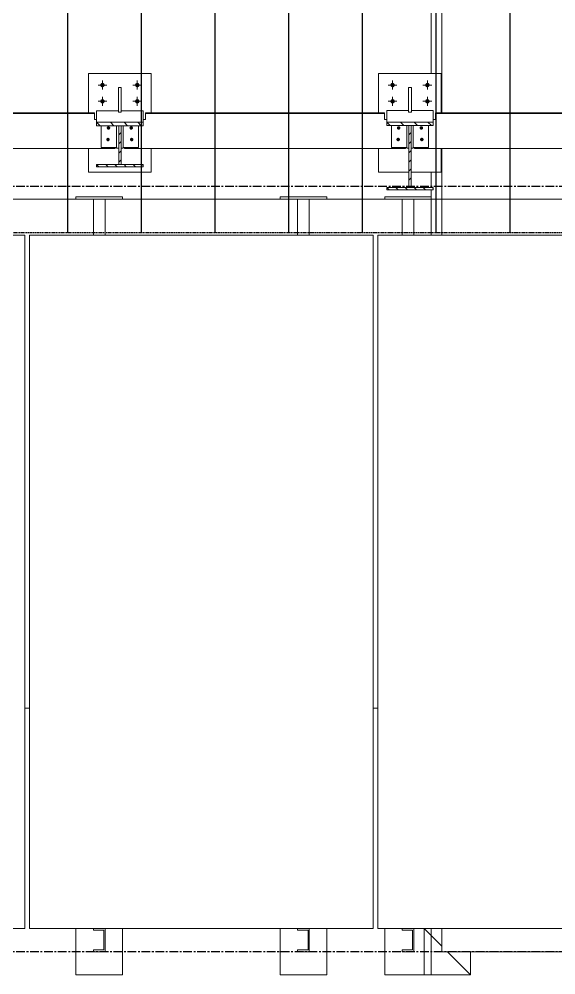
# Model space of a CAD drawing. Header units: millimetres. Extents: x -153298 to 620751, y -313239 to 250031.
# Drawn here: x 37573 to 39885, y -123305 to -119183 of the extents above; entities that cross this region are included whole.
import ezdxf

# ---------------------------------------------------------------- set-up
doc = ezdxf.new("R2010")
doc.units = ezdxf.units.MM
for name, pattern in [('CENTER', [2, 1.25, -0.25, 0.25, -0.25]), ('HIDDEN', [0.375, 0.25, -0.125]), ('XKITLINE00', [0])]:
    doc.linetypes.add(name, pattern=pattern)
doc.layers.add('Bolt', color=7, linetype='Continuous', lineweight=0)
doc.layers.add('Part', color=7, linetype='Continuous', lineweight=0)
doc.layers.add('HATCH', color=7, linetype='Continuous')

# ---------------------------------------------------------------- blocks, each defined once
blk = doc.blocks.new('*A173172')
at = {"layer": 'Part', "color": 7, "linetype": 'XKITLINE00', "lineweight": 0}
for p, q in [((354.570077, -21.082831), (354.449912, -20.962666)), ((355.042187, -21.082831), (354.922023, -20.962666)), ((355.514298, -21.082831), (355.394133, -20.962666)), ((355.986408, -21.082831), (355.866244, -20.962666))]:
    blk.add_line(p, q, dxfattribs=at)
blk = doc.blocks.new('*A174173')
at = {"layer": 'Part', "color": 7, "linetype": 'XKITLINE00', "lineweight": 0}
for p, q in [((354.529912, -22.505436), (354.449912, -22.425436)), ((354.844221, -22.505436), (354.764221, -22.425436)), ((355.15853, -22.505436), (355.07853, -22.425436)), ((355.472839, -22.505436), (355.392839, -22.425436)), ((355.787148, -22.505436), (355.707148, -22.425436)), ((356.049912, -22.453891), (356.021457, -22.425436))]:
    blk.add_line(p, q, dxfattribs=at)
blk = doc.blocks.new('*A175174')
at = {"layer": 'Part', "color": 7, "linetype": 'XKITLINE00', "lineweight": 0}
for p, q in [((355.209912, -21.397136), (355.289912, -21.317136)), ((355.209912, -21.711445), (355.289912, -21.631445)), ((355.209912, -22.025754), (355.289912, -21.945754)), ((355.209912, -22.340063), (355.289912, -22.260063))]:
    blk.add_line(p, q, dxfattribs=at)
blk = doc.blocks.new('*A186185')
at = {"layer": 'Part', "color": 7, "linetype": 'XKITLINE00', "lineweight": 0}
for p, q in [((364.570077, -21.078283), (364.449912, -20.958118)), ((365.042187, -21.078283), (364.922023, -20.958118)), ((365.514298, -21.078283), (365.394133, -20.958118)), ((365.986408, -21.078283), (365.866244, -20.958118))]:
    blk.add_line(p, q, dxfattribs=at)
blk = doc.blocks.new('*A187186')
at = {"layer": 'Part', "color": 7, "linetype": 'XKITLINE00', "lineweight": 0}
for p, q in [((364.529912, -23.297436), (364.449912, -23.217436)), ((364.844221, -23.297436), (364.764221, -23.217436)), ((365.15853, -23.297436), (365.07853, -23.217436)), ((365.472839, -23.297436), (365.392839, -23.217436)), ((365.787148, -23.297436), (365.707148, -23.217436)), ((366.049912, -23.245891), (366.021457, -23.217436))]:
    blk.add_line(p, q, dxfattribs=at)
blk = doc.blocks.new('*A188187')
at = {"layer": 'Part', "color": 7, "linetype": 'XKITLINE00', "lineweight": 0}
for p, q in [((365.209912, -21.392591), (365.289912, -21.312591)), ((365.209912, -21.7069), (365.289912, -21.6269)), ((365.209912, -22.021209), (365.289912, -21.941209)), ((365.209912, -22.335517), (365.289912, -22.255517)), ((365.209912, -22.649826), (365.289912, -22.569826)), ((365.209912, -22.964135), (365.289912, -22.884135)), ((365.27092, -23.217436), (365.289912, -23.198444))]:
    blk.add_line(p, q, dxfattribs=at)
blk = doc.blocks.new('*A12941259')
at = {"layer": 'Part', "color": 7, "linetype": 'XKITLINE00', "lineweight": 0}
for p, q in [((351.977912, -41.177455), (352.137912, -41.177455)), ((363.977912, -41.177455), (364.137912, -41.177455)), ((365.737912, -48.777455), (366.347884, -49.387427)), ((365.737912, -50.377455), (365.737912, -48.777455)), ((366.537912, -49.577455), (367.337912, -50.377455)), ((367.337912, -50.377455), (367.337912, -49.577455)), ((367.337912, -50.377455), (365.737912, -50.377455))]:
    blk.add_line(p, q, dxfattribs=at)
blk = doc.blocks.new('*A13131273')
at = {"layer": 'Part', "color": 7, "linetype": 'XKITLINE00', "lineweight": 0}
for p, q in [((350.977912, -23.617455), (354.337912, -23.617455)), ((354.737912, -23.617455), (361.377912, -23.617455)), ((361.777912, -23.617455), (364.977912, -23.617455)), ((365.377912, -23.617455), (373.377912, -23.617455))]:
    blk.add_line(p, q, dxfattribs=at)
blk = doc.blocks.new('*A13431303')
at = {"layer": 'Part', "color": 7, "linetype": 'XKITLINE00', "lineweight": 0}
for p, q in [((366.347884, -20.634477), (366.347884, 40.022545)), ((366.347884, -24.857455), (366.347884, -21.864234)), ((366.347884, -49.577455), (366.347884, -48.777455)), ((366.347884, -49.577455), (371.147884, -49.577455))]:
    blk.add_line(p, q, dxfattribs=at)
blk = doc.blocks.new('*A13501309')
at = {"layer": 'Part', "color": 7, "linetype": 'XKITLINE00', "lineweight": 0}
for p, q in [((365.977888, -19.280042), (365.977888, 40.022545)), ((365.977888, -23.217436), (365.977888, -22.680042)), ((365.977888, -24.857455), (365.977888, -23.297436))]:
    blk.add_line(p, q, dxfattribs=at)
blk = doc.blocks.new('*A13691328')
at = {"layer": 'Part', "color": 7, "linetype": 'XKITLINE00', "lineweight": 0}
for p, q in [((375.177912, -20.634477), (366.129912, -20.634477)), ((366.129912, -20.634477), (366.129912, -20.865605)), ((366.129912, -20.665879), (375.177912, -20.665879)), ((375.177912, -20.634477), (375.177912, -20.865605)), ((366.049912, -20.862883), (366.129912, -20.862883)), ((366.049912, -20.865605), (366.129912, -20.865605)), ((375.177912, -20.862883), (375.257912, -20.862883)), ((375.177912, -20.865605), (375.257912, -20.865605)), ((365.409883, -21.864234), (365.409883, -21.828163)), ((365.409883, -21.864234), (375.897912, -21.864234)), ((375.897912, -21.864234), (375.897912, -21.828163))]:
    blk.add_line(p, q, dxfattribs=at)
blk = doc.blocks.new('*A13701329')
at = {"layer": 'Part', "color": 7, "linetype": 'XKITLINE00', "lineweight": 0}
for p, q in [((364.369912, -20.634477), (356.129912, -20.634477)), ((356.129912, -20.634477), (356.129912, -20.865605)), ((356.129912, -20.665879), (364.369912, -20.665879)), ((364.369912, -20.634477), (364.369912, -20.865605)), ((356.049912, -20.862883), (356.129912, -20.862883)), ((356.049912, -20.865605), (356.129912, -20.865605)), ((364.369912, -20.862883), (364.449912, -20.862883)), ((364.369912, -20.865605), (364.449912, -20.865605)), ((355.409883, -21.864234), (355.409883, -21.828163)), ((355.409883, -21.864234), (365.089912, -21.864234)), ((365.089912, -21.864234), (365.089912, -21.828163))]:
    blk.add_line(p, q, dxfattribs=at)
blk = doc.blocks.new('*A13711330')
at = {"layer": 'Part', "color": 7, "linetype": 'XKITLINE00', "lineweight": 0}
for p, q in [((364.16988, -19.280042), (366.32988, -19.280042)), ((364.16988, -20.634477), (364.16988, -19.280042)), ((366.32988, -20.634477), (366.32988, -19.280042)), ((364.16988, -22.680042), (364.16988, -21.864234)), ((366.32988, -22.680042), (366.32988, -21.864234)), ((364.16988, -22.680042), (365.209912, -22.680042)), ((365.289912, -22.680042), (366.32988, -22.680042))]:
    blk.add_line(p, q, dxfattribs=at)
blk = doc.blocks.new('*A13721331')
at = {"layer": 'Part', "color": 7, "linetype": 'XKITLINE00', "lineweight": 0}
for p, q in [((360.777912, -23.617455), (360.777912, -23.537455)), ((360.777912, -23.537455), (362.377912, -23.537455)), ((360.777912, -23.617455), (361.377912, -23.617455)), ((361.777912, -23.617455), (362.377912, -23.617455)), ((362.377912, -23.617455), (362.377912, -23.537455))]:
    blk.add_line(p, q, dxfattribs=at)
blk = doc.blocks.new('*A13731332')
at = {"layer": 'Part', "color": 7, "linetype": 'XKITLINE00', "lineweight": 0}
for p, q in [((365.377912, -23.617455), (364.977912, -23.617455)), ((364.977912, -23.617455), (364.977912, -24.857455)), ((365.377912, -24.857455), (365.377912, -23.617455))]:
    blk.add_line(p, q, dxfattribs=at)
blk = doc.blocks.new('*A13741333')
at = {"layer": 'Part', "color": 7, "linetype": 'XKITLINE00', "lineweight": 0}
for p, q in [((364.377912, -23.617455), (364.377912, -23.537455)), ((364.377912, -23.537455), (365.977912, -23.537455)), ((364.377912, -23.617455), (364.977912, -23.617455)), ((365.377912, -23.617455), (365.977912, -23.617455)), ((365.977912, -23.617455), (365.977912, -23.537455))]:
    blk.add_line(p, q, dxfattribs=at)
blk = doc.blocks.new('*A13751334')
at = {"layer": 'Bolt'}
for points in [[(365.648, -21.1), (365.654, -21.1), (365.659, -21.102), (365.665, -21.104), (365.67, -21.106), (365.675, -21.109), (365.68, -21.113), (365.684, -21.117), (365.688, -21.121), (365.692, -21.126), (365.695, -21.131), (365.697, -21.136), (365.699, -21.142), (365.701, -21.147), (365.702, -21.153), (365.702, -21.159), (365.702, -21.165), (365.701, -21.171), (365.699, -21.177), (365.697, -21.182), (365.695, -21.187), (365.692, -21.192), (365.688, -21.197), (365.684, -21.202), (365.68, -21.205), (365.675, -21.209), (365.67, -21.212), (365.665, -21.215), (365.659, -21.217), (365.654, -21.218), (365.648, -21.219), (365.642, -21.219), (365.636, -21.219), (365.63, -21.218), (365.624, -21.217), (365.619, -21.215), (365.614, -21.212), (365.609, -21.209), (365.604, -21.205), (365.599, -21.202), (365.595, -21.197), (365.592, -21.192), (365.589, -21.187), (365.586, -21.182), (365.584, -21.177), (365.583, -21.171), (365.582, -21.165), (365.582, -21.159), (365.582, -21.153), (365.583, -21.147), (365.584, -21.142), (365.586, -21.136), (365.589, -21.131), (365.592, -21.126), (365.595, -21.121), (365.599, -21.117), (365.604, -21.113), (365.609, -21.109), (365.614, -21.106), (365.619, -21.104), (365.624, -21.102), (365.63, -21.1), (365.636, -21.1), (365.642, -21.099)], [(365.664, -21.499), (365.67, -21.5), (365.676, -21.501), (365.681, -21.503), (365.687, -21.505), (365.692, -21.508), (365.696, -21.512), (365.701, -21.516), (365.705, -21.52), (365.708, -21.525), (365.711, -21.53), (365.714, -21.535), (365.716, -21.541), (365.717, -21.547), (365.718, -21.552), (365.718, -21.558), (365.718, -21.564), (365.717, -21.57), (365.716, -21.576), (365.714, -21.581), (365.711, -21.587), (365.708, -21.592), (365.705, -21.596), (365.701, -21.601), (365.696, -21.605), (365.692, -21.608), (365.687, -21.611), (365.681, -21.614), (365.676, -21.616), (365.67, -21.617), (365.664, -21.618), (365.658, -21.618), (365.653, -21.618), (365.647, -21.617), (365.641, -21.616), (365.635, -21.614), (365.63, -21.611), (365.625, -21.608), (365.62, -21.605), (365.616, -21.601), (365.612, -21.596), (365.609, -21.592), (365.605, -21.587), (365.603, -21.581), (365.601, -21.576), (365.6, -21.57), (365.599, -21.564), (365.598, -21.558), (365.599, -21.552), (365.6, -21.547), (365.601, -21.541), (365.603, -21.535), (365.605, -21.53), (365.609, -21.525), (365.612, -21.52), (365.616, -21.516), (365.62, -21.512), (365.625, -21.508), (365.63, -21.505), (365.635, -21.503), (365.641, -21.501), (365.647, -21.5), (365.653, -21.499), (365.658, -21.498)]]:
    blk.add_hatch(color=7, dxfattribs=at).paths.add_polyline_path(points, flags=17)
at = {"layer": 'Bolt', "color": 7, "linetype": 'XKITLINE00', "lineweight": 0}
for p, q in [((365.642, -21.162), (365.642, -21.143)), ((365.658, -21.562), (365.658, -21.542))]:
    blk.add_line(p, q, dxfattribs=at)
blk = doc.blocks.new('*A13761335')
at = {"layer": 'Bolt'}
for points in [[(364.864, -21.1), (364.87, -21.1), (364.875, -21.102), (364.881, -21.104), (364.886, -21.106), (364.891, -21.109), (364.896, -21.113), (364.9, -21.117), (364.904, -21.121), (364.908, -21.126), (364.911, -21.131), (364.913, -21.136), (364.915, -21.142), (364.917, -21.147), (364.918, -21.153), (364.918, -21.159), (364.918, -21.165), (364.917, -21.171), (364.915, -21.177), (364.913, -21.182), (364.911, -21.187), (364.908, -21.192), (364.904, -21.197), (364.9, -21.202), (364.896, -21.205), (364.891, -21.209), (364.886, -21.212), (364.881, -21.215), (364.875, -21.217), (364.87, -21.218), (364.864, -21.219), (364.858, -21.219), (364.852, -21.219), (364.846, -21.218), (364.841, -21.217), (364.835, -21.215), (364.83, -21.212), (364.825, -21.209), (364.82, -21.205), (364.816, -21.202), (364.812, -21.197), (364.808, -21.192), (364.805, -21.187), (364.803, -21.182), (364.801, -21.177), (364.799, -21.171), (364.798, -21.165), (364.798, -21.159), (364.798, -21.153), (364.799, -21.147), (364.801, -21.142), (364.803, -21.136), (364.805, -21.131), (364.808, -21.126), (364.812, -21.121), (364.816, -21.117), (364.82, -21.113), (364.825, -21.109), (364.83, -21.106), (364.835, -21.104), (364.841, -21.102), (364.846, -21.1), (364.852, -21.1), (364.858, -21.099)], [(364.847, -21.499), (364.853, -21.5), (364.859, -21.501), (364.864, -21.503), (364.87, -21.505), (364.875, -21.508), (364.879, -21.512), (364.884, -21.516), (364.888, -21.52), (364.891, -21.525), (364.894, -21.53), (364.897, -21.535), (364.899, -21.541), (364.9, -21.547), (364.901, -21.552), (364.901, -21.558), (364.901, -21.564), (364.9, -21.57), (364.899, -21.576), (364.897, -21.581), (364.894, -21.587), (364.891, -21.592), (364.888, -21.596), (364.884, -21.601), (364.879, -21.605), (364.875, -21.608), (364.87, -21.611), (364.864, -21.614), (364.859, -21.616), (364.853, -21.617), (364.847, -21.618), (364.841, -21.618), (364.836, -21.618), (364.83, -21.617), (364.824, -21.616), (364.818, -21.614), (364.813, -21.611), (364.808, -21.608), (364.803, -21.605), (364.799, -21.601), (364.795, -21.596), (364.792, -21.592), (364.788, -21.587), (364.786, -21.581), (364.784, -21.576), (364.783, -21.57), (364.782, -21.564), (364.781, -21.558), (364.782, -21.552), (364.783, -21.547), (364.784, -21.541), (364.786, -21.535), (364.788, -21.53), (364.792, -21.525), (364.795, -21.52), (364.799, -21.516), (364.803, -21.512), (364.808, -21.508), (364.813, -21.505), (364.818, -21.503), (364.824, -21.501), (364.83, -21.5), (364.836, -21.499), (364.841, -21.498)]]:
    blk.add_hatch(color=7, dxfattribs=at).paths.add_polyline_path(points, flags=17)
at = {"layer": 'Bolt', "color": 7, "linetype": 'XKITLINE00', "lineweight": 0}
for p, q in [((364.858, -21.161), (364.858, -21.141)), ((364.841, -21.56), (364.841, -21.54))]:
    blk.add_line(p, q, dxfattribs=at)
blk = doc.blocks.new('*A13771336')
at = {"layer": 'Part', "color": 7, "linetype": 'XKITLINE00', "lineweight": 0}
for p, q in [((365.361912, -21.855796), (365.361912, -21.078283)), ((365.889912, -21.828163), (365.889912, -21.078283)), ((365.289912, -21.855796), (365.361912, -21.855796)), ((365.361912, -21.828163), (365.889912, -21.828163))]:
    blk.add_line(p, q, dxfattribs=at)
blk = doc.blocks.new('*A13781337')
at = {"layer": 'Part', "color": 7, "linetype": 'XKITLINE00', "lineweight": 0}
for p, q in [((364.609902, -21.078283), (364.609902, -21.828163)), ((365.137902, -21.078283), (365.137902, -21.855796)), ((364.609902, -21.828163), (365.137902, -21.828163)), ((365.137902, -21.855796), (365.209902, -21.855796))]:
    blk.add_line(p, q, dxfattribs=at)
blk = doc.blocks.new('*A13791338')
at = {"layer": 'Part', "color": 7, "linetype": 'XKITLINE00', "lineweight": 0}
for p, q in [((365.297912, -19.760081), (365.201912, -19.760081)), ((365.201912, -20.611492), (365.201912, -19.760081)), ((365.297912, -20.611492), (365.297912, -19.760081)), ((365.297912, -20.611492), (365.201912, -20.611492))]:
    blk.add_line(p, q, dxfattribs=at)
blk = doc.blocks.new('*A13801339')
at = {"layer": 'Bolt'}
for points in [[(364.574, -19.673), (364.575, -19.665), (364.577, -19.658), (364.58, -19.651), (364.583, -19.644), (364.587, -19.638), (364.591, -19.632), (364.596, -19.626), (364.602, -19.621), (364.608, -19.617), (364.614, -19.613), (364.621, -19.61), (364.628, -19.607), (364.635, -19.606), (364.642, -19.604), (364.65, -19.604), (364.657, -19.604), (364.665, -19.606), (364.672, -19.607), (364.679, -19.61), (364.686, -19.613), (364.692, -19.617), (364.698, -19.621), (364.704, -19.626), (364.709, -19.632), (364.713, -19.638), (364.717, -19.644), (364.72, -19.651), (364.723, -19.658), (364.724, -19.665), (364.726, -19.673), (364.726, -19.68), (364.726, -19.687), (364.724, -19.695), (364.723, -19.702), (364.72, -19.709), (364.717, -19.716), (364.713, -19.722), (364.709, -19.728), (364.704, -19.734), (364.698, -19.739), (364.692, -19.743), (364.686, -19.747), (364.679, -19.75), (364.672, -19.753), (364.665, -19.755), (364.657, -19.756), (364.65, -19.756), (364.642, -19.756), (364.635, -19.755), (364.628, -19.753), (364.621, -19.75), (364.614, -19.747), (364.608, -19.743), (364.602, -19.739), (364.596, -19.734), (364.591, -19.728), (364.587, -19.722), (364.583, -19.716), (364.58, -19.709), (364.577, -19.702), (364.575, -19.695), (364.574, -19.687), (364.574, -19.68)], [(365.774, -19.673), (365.775, -19.665), (365.777, -19.658), (365.78, -19.651), (365.783, -19.644), (365.787, -19.638), (365.791, -19.632), (365.796, -19.626), (365.802, -19.621), (365.808, -19.617), (365.814, -19.613), (365.821, -19.61), (365.828, -19.607), (365.835, -19.606), (365.842, -19.604), (365.85, -19.604), (365.857, -19.604), (365.865, -19.606), (365.872, -19.607), (365.879, -19.61), (365.886, -19.613), (365.892, -19.617), (365.898, -19.621), (365.904, -19.626), (365.909, -19.632), (365.913, -19.638), (365.917, -19.644), (365.92, -19.651), (365.923, -19.658), (365.924, -19.665), (365.926, -19.673), (365.926, -19.68), (365.926, -19.687), (365.924, -19.695), (365.923, -19.702), (365.92, -19.709), (365.917, -19.716), (365.913, -19.722), (365.909, -19.728), (365.904, -19.734), (365.898, -19.739), (365.892, -19.743), (365.886, -19.747), (365.879, -19.75), (365.872, -19.753), (365.865, -19.755), (365.857, -19.756), (365.85, -19.756), (365.842, -19.756), (365.835, -19.755), (365.828, -19.753), (365.821, -19.75), (365.814, -19.747), (365.808, -19.743), (365.802, -19.739), (365.796, -19.734), (365.791, -19.728), (365.787, -19.722), (365.783, -19.716), (365.78, -19.709), (365.777, -19.702), (365.775, -19.695), (365.774, -19.687), (365.774, -19.68)], [(364.574, -20.233), (364.575, -20.225), (364.577, -20.218), (364.58, -20.211), (364.583, -20.204), (364.587, -20.198), (364.591, -20.192), (364.596, -20.186), (364.602, -20.181), (364.608, -20.177), (364.614, -20.173), (364.621, -20.17), (364.628, -20.167), (364.635, -20.166), (364.642, -20.164), (364.65, -20.164), (364.657, -20.164), (364.665, -20.166), (364.672, -20.167), (364.679, -20.17), (364.686, -20.173), (364.692, -20.177), (364.698, -20.181), (364.704, -20.186), (364.709, -20.192), (364.713, -20.198), (364.717, -20.204), (364.72, -20.211), (364.723, -20.218), (364.724, -20.225), (364.726, -20.233), (364.726, -20.24), (364.726, -20.247), (364.724, -20.255), (364.723, -20.262), (364.72, -20.269), (364.717, -20.276), (364.713, -20.282), (364.709, -20.288), (364.704, -20.294), (364.698, -20.299), (364.692, -20.303), (364.686, -20.307), (364.679, -20.31), (364.672, -20.313), (364.665, -20.315), (364.657, -20.316), (364.65, -20.316), (364.642, -20.316), (364.635, -20.315), (364.628, -20.313), (364.621, -20.31), (364.614, -20.307), (364.608, -20.303), (364.602, -20.299), (364.596, -20.294), (364.591, -20.288), (364.587, -20.282), (364.583, -20.276), (364.58, -20.269), (364.577, -20.262), (364.575, -20.255), (364.574, -20.247), (364.574, -20.24)], [(365.774, -20.233), (365.775, -20.225), (365.777, -20.218), (365.78, -20.211), (365.783, -20.204), (365.787, -20.198), (365.791, -20.192), (365.796, -20.186), (365.802, -20.181), (365.808, -20.177), (365.814, -20.173), (365.821, -20.17), (365.828, -20.167), (365.835, -20.166), (365.842, -20.164), (365.85, -20.164), (365.857, -20.164), (365.865, -20.166), (365.872, -20.167), (365.879, -20.17), (365.886, -20.173), (365.892, -20.177), (365.898, -20.181), (365.904, -20.186), (365.909, -20.192), (365.913, -20.198), (365.917, -20.204), (365.92, -20.211), (365.923, -20.218), (365.924, -20.225), (365.926, -20.233), (365.926, -20.24), (365.926, -20.247), (365.924, -20.255), (365.923, -20.262), (365.92, -20.269), (365.917, -20.276), (365.913, -20.282), (365.909, -20.288), (365.904, -20.294), (365.898, -20.299), (365.892, -20.303), (365.886, -20.307), (365.879, -20.31), (365.872, -20.313), (365.865, -20.315), (365.857, -20.316), (365.85, -20.316), (365.842, -20.316), (365.835, -20.315), (365.828, -20.313), (365.821, -20.31), (365.814, -20.307), (365.808, -20.303), (365.802, -20.299), (365.796, -20.294), (365.791, -20.288), (365.787, -20.282), (365.783, -20.276), (365.78, -20.269), (365.777, -20.262), (365.775, -20.255), (365.774, -20.247), (365.774, -20.24)]]:
    blk.add_hatch(color=7, dxfattribs=at).paths.add_polyline_path(points, flags=17)
at = {"layer": 'Bolt', "color": 7, "linetype": 'XKITLINE00', "lineweight": 0}
for p, q in [((364.498, -19.68), (364.802, -19.68)), ((364.65, -19.832), (364.65, -19.528)), ((365.698, -19.68), (366.002, -19.68)), ((365.85, -19.832), (365.85, -19.528)), ((364.65, -20.392), (364.65, -20.088)), ((365.85, -20.392), (365.85, -20.088)), ((364.498, -20.24), (364.802, -20.24)), ((365.698, -20.24), (366.002, -20.24))]:
    blk.add_line(p, q, dxfattribs=at)
blk = doc.blocks.new('*A13811340')
at = {"layer": 'Part', "color": 7, "linetype": 'XKITLINE00', "lineweight": 0}
for p, q in [((361.777912, -23.617455), (361.377912, -23.617455)), ((361.377912, -23.617455), (361.377912, -24.857455)), ((361.777912, -24.857455), (361.777912, -23.617455))]:
    blk.add_line(p, q, dxfattribs=at)
blk = doc.blocks.new('*A15471500')
at = {"layer": 'Part', "color": 7, "linetype": 'XKITLINE00', "lineweight": 0}
for p, q in [((352.137912, -24.857455), (363.977912, -24.857455)), ((352.137912, -48.777455), (352.137912, -24.857455)), ((363.977912, -48.777455), (363.977912, -24.857455)), ((363.977912, -48.777455), (352.137912, -48.777455))]:
    blk.add_line(p, q, dxfattribs=at)
blk = doc.blocks.new('*A15481501')
at = {"layer": 'Part', "color": 7, "linetype": 'XKITLINE00', "lineweight": 0}
for p, q in [((340.137912, -24.857455), (351.977912, -24.857455)), ((340.137912, -48.777455), (340.137912, -24.857455)), ((351.977912, -48.777455), (351.977912, -24.857455)), ((351.977912, -48.777455), (340.137912, -48.777455))]:
    blk.add_line(p, q, dxfattribs=at)
blk = doc.blocks.new('*A15501503')
at = {"layer": 'Part', "color": 7, "linetype": 'XKITLINE00', "lineweight": 0}
for p, q in [((364.137912, -24.857455), (375.977912, -24.857455)), ((364.137912, -48.777455), (364.137912, -24.857455)), ((375.977912, -48.777455), (375.977912, -24.857455)), ((375.977912, -48.777455), (364.137912, -48.777455))]:
    blk.add_line(p, q, dxfattribs=at)
blk = doc.blocks.new('*A15781531')
at = {"layer": 'Part', "color": 7, "linetype": 'XKITLINE00', "lineweight": 0}
for p, q in [((354.369912, -20.634477), (344.129912, -20.634477)), ((344.129912, -20.634477), (344.129912, -20.865605)), ((344.129912, -20.665879), (354.369912, -20.665879)), ((354.369912, -20.634477), (354.369912, -20.865605)), ((344.049912, -20.862883), (344.129912, -20.862883)), ((344.049912, -20.865605), (344.129912, -20.865605)), ((354.369912, -20.862883), (354.449912, -20.862883)), ((354.369912, -20.865605), (354.449912, -20.865605)), ((343.409883, -21.864234), (343.409883, -21.828163)), ((343.409883, -21.864234), (355.089912, -21.864234)), ((355.089912, -21.864234), (355.089912, -21.828163))]:
    blk.add_line(p, q, dxfattribs=at)
blk = doc.blocks.new('*A15811534')
at = {"layer": 'Part', "color": 7, "linetype": 'XKITLINE00', "lineweight": 0}
for p, q in [((354.16988, -19.280042), (356.32988, -19.280042)), ((354.16988, -20.634477), (354.16988, -19.280042)), ((356.32988, -20.634477), (356.32988, -19.280042)), ((354.16988, -22.680042), (354.16988, -21.864234)), ((356.32988, -22.680042), (356.32988, -21.864234)), ((354.16988, -22.680042), (356.32988, -22.680042))]:
    blk.add_line(p, q, dxfattribs=at)
blk = doc.blocks.new('*A15821535')
at = {"layer": 'Part', "color": 7, "linetype": 'XKITLINE00', "lineweight": 0}
for p, q in [((354.737912, -23.617455), (354.337912, -23.617455)), ((354.337912, -23.617455), (354.337912, -24.857455)), ((354.737912, -24.857455), (354.737912, -23.617455))]:
    blk.add_line(p, q, dxfattribs=at)
blk = doc.blocks.new('*A15831536')
at = {"layer": 'Part', "color": 7, "linetype": 'XKITLINE00', "lineweight": 0}
for p, q in [((353.737912, -23.617455), (353.737912, -23.537455)), ((353.737912, -23.537455), (355.337912, -23.537455)), ((353.737912, -23.617455), (354.337912, -23.617455)), ((354.737912, -23.617455), (355.337912, -23.617455)), ((355.337912, -23.617455), (355.337912, -23.537455))]:
    blk.add_line(p, q, dxfattribs=at)
blk = doc.blocks.new('*A15841537')
at = {"layer": 'Bolt'}
for points in [[(355.648, -21.1), (355.654, -21.1), (355.659, -21.102), (355.665, -21.104), (355.67, -21.106), (355.675, -21.109), (355.68, -21.113), (355.684, -21.117), (355.688, -21.121), (355.692, -21.126), (355.695, -21.131), (355.697, -21.136), (355.699, -21.142), (355.701, -21.147), (355.702, -21.153), (355.702, -21.159), (355.702, -21.165), (355.701, -21.171), (355.699, -21.177), (355.697, -21.182), (355.695, -21.187), (355.692, -21.192), (355.688, -21.197), (355.684, -21.202), (355.68, -21.205), (355.675, -21.209), (355.67, -21.212), (355.665, -21.215), (355.659, -21.217), (355.654, -21.218), (355.648, -21.219), (355.642, -21.219), (355.636, -21.219), (355.63, -21.218), (355.624, -21.217), (355.619, -21.215), (355.614, -21.212), (355.609, -21.209), (355.604, -21.205), (355.599, -21.202), (355.595, -21.197), (355.592, -21.192), (355.589, -21.187), (355.586, -21.182), (355.584, -21.177), (355.583, -21.171), (355.582, -21.165), (355.582, -21.159), (355.582, -21.153), (355.583, -21.147), (355.584, -21.142), (355.586, -21.136), (355.589, -21.131), (355.592, -21.126), (355.595, -21.121), (355.599, -21.117), (355.604, -21.113), (355.609, -21.109), (355.614, -21.106), (355.619, -21.104), (355.624, -21.102), (355.63, -21.1), (355.636, -21.1), (355.642, -21.099)], [(355.664, -21.499), (355.67, -21.5), (355.676, -21.501), (355.681, -21.503), (355.687, -21.505), (355.692, -21.508), (355.696, -21.512), (355.701, -21.516), (355.705, -21.52), (355.708, -21.525), (355.711, -21.53), (355.714, -21.535), (355.716, -21.541), (355.717, -21.547), (355.718, -21.552), (355.718, -21.558), (355.718, -21.564), (355.717, -21.57), (355.716, -21.576), (355.714, -21.581), (355.711, -21.587), (355.708, -21.592), (355.705, -21.596), (355.701, -21.601), (355.696, -21.605), (355.692, -21.608), (355.687, -21.611), (355.681, -21.614), (355.676, -21.616), (355.67, -21.617), (355.664, -21.618), (355.658, -21.618), (355.653, -21.618), (355.647, -21.617), (355.641, -21.616), (355.635, -21.614), (355.63, -21.611), (355.625, -21.608), (355.62, -21.605), (355.616, -21.601), (355.612, -21.596), (355.609, -21.592), (355.605, -21.587), (355.603, -21.581), (355.601, -21.576), (355.6, -21.57), (355.599, -21.564), (355.598, -21.558), (355.599, -21.552), (355.6, -21.547), (355.601, -21.541), (355.603, -21.535), (355.605, -21.53), (355.609, -21.525), (355.612, -21.52), (355.616, -21.516), (355.62, -21.512), (355.625, -21.508), (355.63, -21.505), (355.635, -21.503), (355.641, -21.501), (355.647, -21.5), (355.653, -21.499), (355.658, -21.498)]]:
    blk.add_hatch(color=7, dxfattribs=at).paths.add_polyline_path(points, flags=17)
at = {"layer": 'Bolt', "color": 7, "linetype": 'XKITLINE00', "lineweight": 0}
for p, q in [((355.642, -21.162), (355.642, -21.143)), ((355.658, -21.562), (355.658, -21.542))]:
    blk.add_line(p, q, dxfattribs=at)
blk = doc.blocks.new('*A15851538')
at = {"layer": 'Bolt'}
for points in [[(354.864, -21.1), (354.87, -21.1), (354.875, -21.102), (354.881, -21.104), (354.886, -21.106), (354.891, -21.109), (354.896, -21.113), (354.9, -21.117), (354.904, -21.121), (354.908, -21.126), (354.911, -21.131), (354.913, -21.136), (354.915, -21.142), (354.917, -21.147), (354.918, -21.153), (354.918, -21.159), (354.918, -21.165), (354.917, -21.171), (354.915, -21.177), (354.913, -21.182), (354.911, -21.187), (354.908, -21.192), (354.904, -21.197), (354.9, -21.202), (354.896, -21.205), (354.891, -21.209), (354.886, -21.212), (354.881, -21.215), (354.875, -21.217), (354.87, -21.218), (354.864, -21.219), (354.858, -21.219), (354.852, -21.219), (354.846, -21.218), (354.841, -21.217), (354.835, -21.215), (354.83, -21.212), (354.825, -21.209), (354.82, -21.205), (354.816, -21.202), (354.812, -21.197), (354.808, -21.192), (354.805, -21.187), (354.803, -21.182), (354.801, -21.177), (354.799, -21.171), (354.798, -21.165), (354.798, -21.159), (354.798, -21.153), (354.799, -21.147), (354.801, -21.142), (354.803, -21.136), (354.805, -21.131), (354.808, -21.126), (354.812, -21.121), (354.816, -21.117), (354.82, -21.113), (354.825, -21.109), (354.83, -21.106), (354.835, -21.104), (354.841, -21.102), (354.846, -21.1), (354.852, -21.1), (354.858, -21.099)], [(354.847, -21.499), (354.853, -21.5), (354.859, -21.501), (354.864, -21.503), (354.87, -21.505), (354.875, -21.508), (354.879, -21.512), (354.884, -21.516), (354.888, -21.52), (354.891, -21.525), (354.894, -21.53), (354.897, -21.535), (354.899, -21.541), (354.9, -21.547), (354.901, -21.552), (354.901, -21.558), (354.901, -21.564), (354.9, -21.57), (354.899, -21.576), (354.897, -21.581), (354.894, -21.587), (354.891, -21.592), (354.888, -21.596), (354.884, -21.601), (354.879, -21.605), (354.875, -21.608), (354.87, -21.611), (354.864, -21.614), (354.859, -21.616), (354.853, -21.617), (354.847, -21.618), (354.841, -21.618), (354.836, -21.618), (354.83, -21.617), (354.824, -21.616), (354.818, -21.614), (354.813, -21.611), (354.808, -21.608), (354.803, -21.605), (354.799, -21.601), (354.795, -21.596), (354.792, -21.592), (354.788, -21.587), (354.786, -21.581), (354.784, -21.576), (354.783, -21.57), (354.782, -21.564), (354.781, -21.558), (354.782, -21.552), (354.783, -21.547), (354.784, -21.541), (354.786, -21.535), (354.788, -21.53), (354.792, -21.525), (354.795, -21.52), (354.799, -21.516), (354.803, -21.512), (354.808, -21.508), (354.813, -21.505), (354.818, -21.503), (354.824, -21.501), (354.83, -21.5), (354.836, -21.499), (354.841, -21.498)]]:
    blk.add_hatch(color=7, dxfattribs=at).paths.add_polyline_path(points, flags=17)
at = {"layer": 'Bolt', "color": 7, "linetype": 'XKITLINE00', "lineweight": 0}
for p, q in [((354.858, -21.162), (354.858, -21.143)), ((354.841, -21.562), (354.841, -21.542))]:
    blk.add_line(p, q, dxfattribs=at)
blk = doc.blocks.new('*A15861539')
at = {"layer": 'Part', "color": 7, "linetype": 'XKITLINE00', "lineweight": 0}
for p, q in [((355.361912, -21.855796), (355.361912, -21.082831)), ((355.889912, -21.828163), (355.889912, -21.082831)), ((355.289912, -21.855796), (355.361912, -21.855796)), ((355.361912, -21.828163), (355.889912, -21.828163))]:
    blk.add_line(p, q, dxfattribs=at)
blk = doc.blocks.new('*A15871540')
at = {"layer": 'Part', "color": 7, "linetype": 'XKITLINE00', "lineweight": 0}
for p, q in [((354.609902, -21.082831), (354.609902, -21.828163)), ((355.137902, -21.082831), (355.137902, -21.855796)), ((354.609902, -21.828163), (355.137902, -21.828163)), ((355.137902, -21.855796), (355.209902, -21.855796))]:
    blk.add_line(p, q, dxfattribs=at)
blk = doc.blocks.new('*A15881541')
at = {"layer": 'Part', "color": 7, "linetype": 'XKITLINE00', "lineweight": 0}
for p, q in [((355.297912, -19.760081), (355.201912, -19.760081)), ((355.201912, -20.611492), (355.201912, -19.760081)), ((355.297912, -20.611492), (355.297912, -19.760081)), ((355.297912, -20.611492), (355.201912, -20.611492))]:
    blk.add_line(p, q, dxfattribs=at)
blk = doc.blocks.new('*A15891542')
at = {"layer": 'Bolt'}
for points in [[(354.574, -19.673), (354.575, -19.665), (354.577, -19.658), (354.58, -19.651), (354.583, -19.644), (354.587, -19.638), (354.591, -19.632), (354.596, -19.626), (354.602, -19.621), (354.608, -19.617), (354.614, -19.613), (354.621, -19.61), (354.628, -19.607), (354.635, -19.606), (354.642, -19.604), (354.65, -19.604), (354.657, -19.604), (354.665, -19.606), (354.672, -19.607), (354.679, -19.61), (354.686, -19.613), (354.692, -19.617), (354.698, -19.621), (354.704, -19.626), (354.709, -19.632), (354.713, -19.638), (354.717, -19.644), (354.72, -19.651), (354.723, -19.658), (354.724, -19.665), (354.726, -19.673), (354.726, -19.68), (354.726, -19.687), (354.724, -19.695), (354.723, -19.702), (354.72, -19.709), (354.717, -19.716), (354.713, -19.722), (354.709, -19.728), (354.704, -19.734), (354.698, -19.739), (354.692, -19.743), (354.686, -19.747), (354.679, -19.75), (354.672, -19.753), (354.665, -19.755), (354.657, -19.756), (354.65, -19.756), (354.642, -19.756), (354.635, -19.755), (354.628, -19.753), (354.621, -19.75), (354.614, -19.747), (354.608, -19.743), (354.602, -19.739), (354.596, -19.734), (354.591, -19.728), (354.587, -19.722), (354.583, -19.716), (354.58, -19.709), (354.577, -19.702), (354.575, -19.695), (354.574, -19.687), (354.574, -19.68)], [(355.774, -19.673), (355.775, -19.665), (355.777, -19.658), (355.78, -19.651), (355.783, -19.644), (355.787, -19.638), (355.791, -19.632), (355.796, -19.626), (355.802, -19.621), (355.808, -19.617), (355.814, -19.613), (355.821, -19.61), (355.828, -19.607), (355.835, -19.606), (355.842, -19.604), (355.85, -19.604), (355.857, -19.604), (355.865, -19.606), (355.872, -19.607), (355.879, -19.61), (355.886, -19.613), (355.892, -19.617), (355.898, -19.621), (355.904, -19.626), (355.909, -19.632), (355.913, -19.638), (355.917, -19.644), (355.92, -19.651), (355.923, -19.658), (355.924, -19.665), (355.926, -19.673), (355.926, -19.68), (355.926, -19.687), (355.924, -19.695), (355.923, -19.702), (355.92, -19.709), (355.917, -19.716), (355.913, -19.722), (355.909, -19.728), (355.904, -19.734), (355.898, -19.739), (355.892, -19.743), (355.886, -19.747), (355.879, -19.75), (355.872, -19.753), (355.865, -19.755), (355.857, -19.756), (355.85, -19.756), (355.842, -19.756), (355.835, -19.755), (355.828, -19.753), (355.821, -19.75), (355.814, -19.747), (355.808, -19.743), (355.802, -19.739), (355.796, -19.734), (355.791, -19.728), (355.787, -19.722), (355.783, -19.716), (355.78, -19.709), (355.777, -19.702), (355.775, -19.695), (355.774, -19.687), (355.774, -19.68)], [(354.574, -20.233), (354.575, -20.225), (354.577, -20.218), (354.58, -20.211), (354.583, -20.204), (354.587, -20.198), (354.591, -20.192), (354.596, -20.186), (354.602, -20.181), (354.608, -20.177), (354.614, -20.173), (354.621, -20.17), (354.628, -20.167), (354.635, -20.166), (354.642, -20.164), (354.65, -20.164), (354.657, -20.164), (354.665, -20.166), (354.672, -20.167), (354.679, -20.17), (354.686, -20.173), (354.692, -20.177), (354.698, -20.181), (354.704, -20.186), (354.709, -20.192), (354.713, -20.198), (354.717, -20.204), (354.72, -20.211), (354.723, -20.218), (354.724, -20.225), (354.726, -20.233), (354.726, -20.24), (354.726, -20.247), (354.724, -20.255), (354.723, -20.262), (354.72, -20.269), (354.717, -20.276), (354.713, -20.282), (354.709, -20.288), (354.704, -20.294), (354.698, -20.299), (354.692, -20.303), (354.686, -20.307), (354.679, -20.31), (354.672, -20.313), (354.665, -20.315), (354.657, -20.316), (354.65, -20.316), (354.642, -20.316), (354.635, -20.315), (354.628, -20.313), (354.621, -20.31), (354.614, -20.307), (354.608, -20.303), (354.602, -20.299), (354.596, -20.294), (354.591, -20.288), (354.587, -20.282), (354.583, -20.276), (354.58, -20.269), (354.577, -20.262), (354.575, -20.255), (354.574, -20.247), (354.574, -20.24)], [(355.774, -20.233), (355.775, -20.225), (355.777, -20.218), (355.78, -20.211), (355.783, -20.204), (355.787, -20.198), (355.791, -20.192), (355.796, -20.186), (355.802, -20.181), (355.808, -20.177), (355.814, -20.173), (355.821, -20.17), (355.828, -20.167), (355.835, -20.166), (355.842, -20.164), (355.85, -20.164), (355.857, -20.164), (355.865, -20.166), (355.872, -20.167), (355.879, -20.17), (355.886, -20.173), (355.892, -20.177), (355.898, -20.181), (355.904, -20.186), (355.909, -20.192), (355.913, -20.198), (355.917, -20.204), (355.92, -20.211), (355.923, -20.218), (355.924, -20.225), (355.926, -20.233), (355.926, -20.24), (355.926, -20.247), (355.924, -20.255), (355.923, -20.262), (355.92, -20.269), (355.917, -20.276), (355.913, -20.282), (355.909, -20.288), (355.904, -20.294), (355.898, -20.299), (355.892, -20.303), (355.886, -20.307), (355.879, -20.31), (355.872, -20.313), (355.865, -20.315), (355.857, -20.316), (355.85, -20.316), (355.842, -20.316), (355.835, -20.315), (355.828, -20.313), (355.821, -20.31), (355.814, -20.307), (355.808, -20.303), (355.802, -20.299), (355.796, -20.294), (355.791, -20.288), (355.787, -20.282), (355.783, -20.276), (355.78, -20.269), (355.777, -20.262), (355.775, -20.255), (355.774, -20.247), (355.774, -20.24)]]:
    blk.add_hatch(color=7, dxfattribs=at).paths.add_polyline_path(points, flags=17)
at = {"layer": 'Bolt', "color": 7, "linetype": 'XKITLINE00', "lineweight": 0}
for p, q in [((354.498, -19.68), (354.802, -19.68)), ((354.65, -19.832), (354.65, -19.528)), ((355.698, -19.68), (356.002, -19.68)), ((355.85, -19.832), (355.85, -19.528)), ((354.65, -20.392), (354.65, -20.088)), ((355.85, -20.392), (355.85, -20.088)), ((354.498, -20.24), (354.802, -20.24)), ((355.698, -20.24), (356.002, -20.24))]:
    blk.add_line(p, q, dxfattribs=at)
blk = doc.blocks.new('*A16101563')
at = {"layer": 'Part', "color": 7, "linetype": 'XKITLINE00', "lineweight": 0}
for p, q in [((354.337912, -48.837455), (354.337912, -48.777455)), ((354.737912, -49.577455), (354.737912, -48.777455)), ((354.697912, -48.837455), (354.337912, -48.837455)), ((354.697912, -49.517455), (354.697912, -48.837455)), ((354.337912, -49.577455), (354.337912, -49.517455)), ((354.337912, -49.517455), (354.697912, -49.517455)), ((354.737912, -49.577455), (354.337912, -49.577455))]:
    blk.add_line(p, q, dxfattribs=at)
blk = doc.blocks.new('*A16111564')
at = {"layer": 'Part', "color": 7, "linetype": 'XKITLINE00', "lineweight": 0}
for p, q in [((353.737912, -50.377455), (353.737912, -48.777455)), ((355.337912, -50.377455), (355.337912, -48.777455)), ((353.737912, -50.377455), (355.337912, -50.377455))]:
    blk.add_line(p, q, dxfattribs=at)
blk = doc.blocks.new('*A16201573')
at = {"layer": 'Part', "color": 7, "linetype": 'XKITLINE00', "lineweight": 0}
for p, q in [((354.449912, -20.564629), (355.201912, -20.564629)), ((354.449912, -20.564629), (354.449912, -21.082831)), ((355.297912, -20.564629), (356.049912, -20.564629)), ((356.049912, -21.082831), (356.049912, -20.564629)), ((354.449912, -20.962666), (356.049912, -20.962666)), ((354.449912, -21.082831), (356.049912, -21.082831))]:
    blk.add_line(p, q, dxfattribs=at)
blk = doc.blocks.new('*A16211574')
at = {"layer": 'Part', "color": 7, "linetype": 'XKITLINE00', "lineweight": 0}
for p, q in [((356.049912, -22.425436), (354.449912, -22.425436)), ((354.449912, -22.425436), (354.449912, -22.505436)), ((354.449912, -22.505436), (356.049912, -22.505436)), ((356.049912, -22.505436), (356.049912, -22.425436))]:
    blk.add_line(p, q, dxfattribs=at)
blk = doc.blocks.new('*A16221575')
at = {"layer": 'Part', "color": 7, "linetype": 'XKITLINE00', "lineweight": 0}
for p, q in [((355.289912, -21.082827), (355.209912, -21.082827)), ((355.209912, -21.082827), (355.209912, -22.425436)), ((355.289912, -22.425436), (355.289912, -21.082827)), ((355.209912, -22.425436), (355.289912, -22.425436))]:
    blk.add_line(p, q, dxfattribs=at)
blk = doc.blocks.new('*A16321585')
at = {"layer": 'Part', "color": 7, "linetype": 'XKITLINE00', "lineweight": 0}
for p, q in [((361.377912, -48.837455), (361.377912, -48.777455)), ((361.777912, -49.577455), (361.777912, -48.777455)), ((361.737912, -48.837455), (361.377912, -48.837455)), ((361.737912, -49.517455), (361.737912, -48.837455)), ((361.377912, -49.577455), (361.377912, -49.517455)), ((361.377912, -49.517455), (361.737912, -49.517455)), ((361.777912, -49.577455), (361.377912, -49.577455))]:
    blk.add_line(p, q, dxfattribs=at)
blk = doc.blocks.new('*A16331586')
at = {"layer": 'Part', "color": 7, "linetype": 'XKITLINE00', "lineweight": 0}
for p, q in [((360.777912, -50.377455), (360.777912, -48.777455)), ((362.377912, -50.377455), (362.377912, -48.777455)), ((360.777912, -50.377455), (362.377912, -50.377455))]:
    blk.add_line(p, q, dxfattribs=at)
blk = doc.blocks.new('*A16351588')
at = {"layer": 'Part', "color": 7, "linetype": 'XKITLINE00', "lineweight": 0}
for p, q in [((364.977912, -48.837455), (364.977912, -48.777455)), ((365.377912, -49.577455), (365.377912, -48.777455)), ((365.337912, -48.837455), (364.977912, -48.837455)), ((365.337912, -49.517455), (365.337912, -48.837455)), ((364.977912, -49.577455), (364.977912, -49.517455)), ((364.977912, -49.517455), (365.337912, -49.517455)), ((365.377912, -49.577455), (364.977912, -49.577455))]:
    blk.add_line(p, q, dxfattribs=at)
blk = doc.blocks.new('*A16371590')
at = {"layer": 'Part', "color": 7, "linetype": 'XKITLINE00', "lineweight": 0}
for p, q in [((364.377912, -50.377455), (364.377912, -48.777455)), ((365.977912, -50.377455), (365.977912, -48.777455)), ((364.377912, -50.377455), (365.977912, -50.377455))]:
    blk.add_line(p, q, dxfattribs=at)
blk = doc.blocks.new('*A16461599')
at = {"layer": 'Part', "color": 7, "linetype": 'XKITLINE00', "lineweight": 0}
for p, q in [((364.449912, -20.560081), (365.201912, -20.560081)), ((364.449912, -21.078283), (364.449912, -20.560081)), ((365.297912, -20.560081), (366.049912, -20.560081)), ((366.049912, -21.078283), (366.049912, -20.560081)), ((364.449912, -20.958118), (366.049912, -20.958118)), ((366.049912, -21.078283), (364.449912, -21.078283))]:
    blk.add_line(p, q, dxfattribs=at)
blk = doc.blocks.new('*A16471600')
at = {"layer": 'Part', "color": 7, "linetype": 'XKITLINE00', "lineweight": 0}
for p, q in [((366.049912, -23.217436), (364.449912, -23.217436)), ((364.449912, -23.217436), (364.449912, -23.297436)), ((364.449912, -23.297436), (366.049912, -23.297436)), ((366.049912, -23.297436), (366.049912, -23.217436))]:
    blk.add_line(p, q, dxfattribs=at)
blk = doc.blocks.new('*A16481601')
at = {"layer": 'Part', "color": 7, "linetype": 'XKITLINE00', "lineweight": 0}
for p, q in [((365.289912, -21.078282), (365.209912, -21.078282)), ((365.209912, -21.078282), (365.209912, -23.217436)), ((365.289912, -23.217436), (365.289912, -21.078282)), ((365.209912, -23.217436), (365.289912, -23.217436))]:
    blk.add_line(p, q, dxfattribs=at)

msp = doc.modelspace()

# ---------------------------------------------------------------- hatches: boundary and pattern name
at = {"layer": 'HATCH'}
h = msp.add_hatch(dxfattribs=at)
h.set_pattern_fill('ANSI31', scale=100, angle=45)
h.set_pattern_definition([(90, (0, -142230.9), (-317.5, 0), [])])
h.paths.add_polyline_path([(30433.5472, -111708.2371), (43397.7713, -111708.2371), (43397.7713, -120104.9884), (30433.5472, -120104.9884)])

# ---------------------------------------------------------------- linework, layer by layer
at = {"color": 7, "linetype": 'CENTER', "ltscale": 30}
for p, q in [((59557.5016, -119904.9884), (24877.4489, -119904.9884)), ((59557.5016, -123204.9884), (24877.4489, -123204.9884))]:
    msp.add_line(p, q, dxfattribs=at)
at = {"color": 7, "linetype": 'HIDDEN', "ltscale": 20}
msp.add_lwpolyline([(30433.5472, -111708.2371), (43397.7713, -111708.2371), (43397.7713, -120104.9884), (30433.5472, -120104.9884)], close=True, dxfattribs=at)

# ---------------------------------------------------------------- block references
at = {"color": 7, "lineweight": 0, "xscale": 125, "yscale": 125, "zscale": 125}
for name in ['*A13501309', '*A13431303', '*A13131273', '*A15811534', '*A13711330', '*A15891542', '*A15881541', '*A13801339', '*A13791338', '*A15781531', '*A16201573', '*A13701329', '*A16461599', '*A13691328', '*A173172', '*A15871540', '*A15851538', '*A16221575', '*A15861539', '*A15841537', '*A186185', '*A13781337', '*A13761335', '*A16481601', '*A13771336', '*A13751334', '*A175174', '*A188187', '*A174173', '*A16211574', '*A187186', '*A16471600', '*A15831536', '*A15821535', '*A13721331', '*A13811340', '*A13741333', '*A13731332', '*A15481501', '*A15471500', '*A15501503', '*A12941259', '*A16111564', '*A16101563', '*A16331586', '*A16321585', '*A16371590', '*A16351588']:
    msp.add_blockref(name, (-6399.4671, -117007.8065), dxfattribs=at)

doc.saveas('drawing.dxf')
